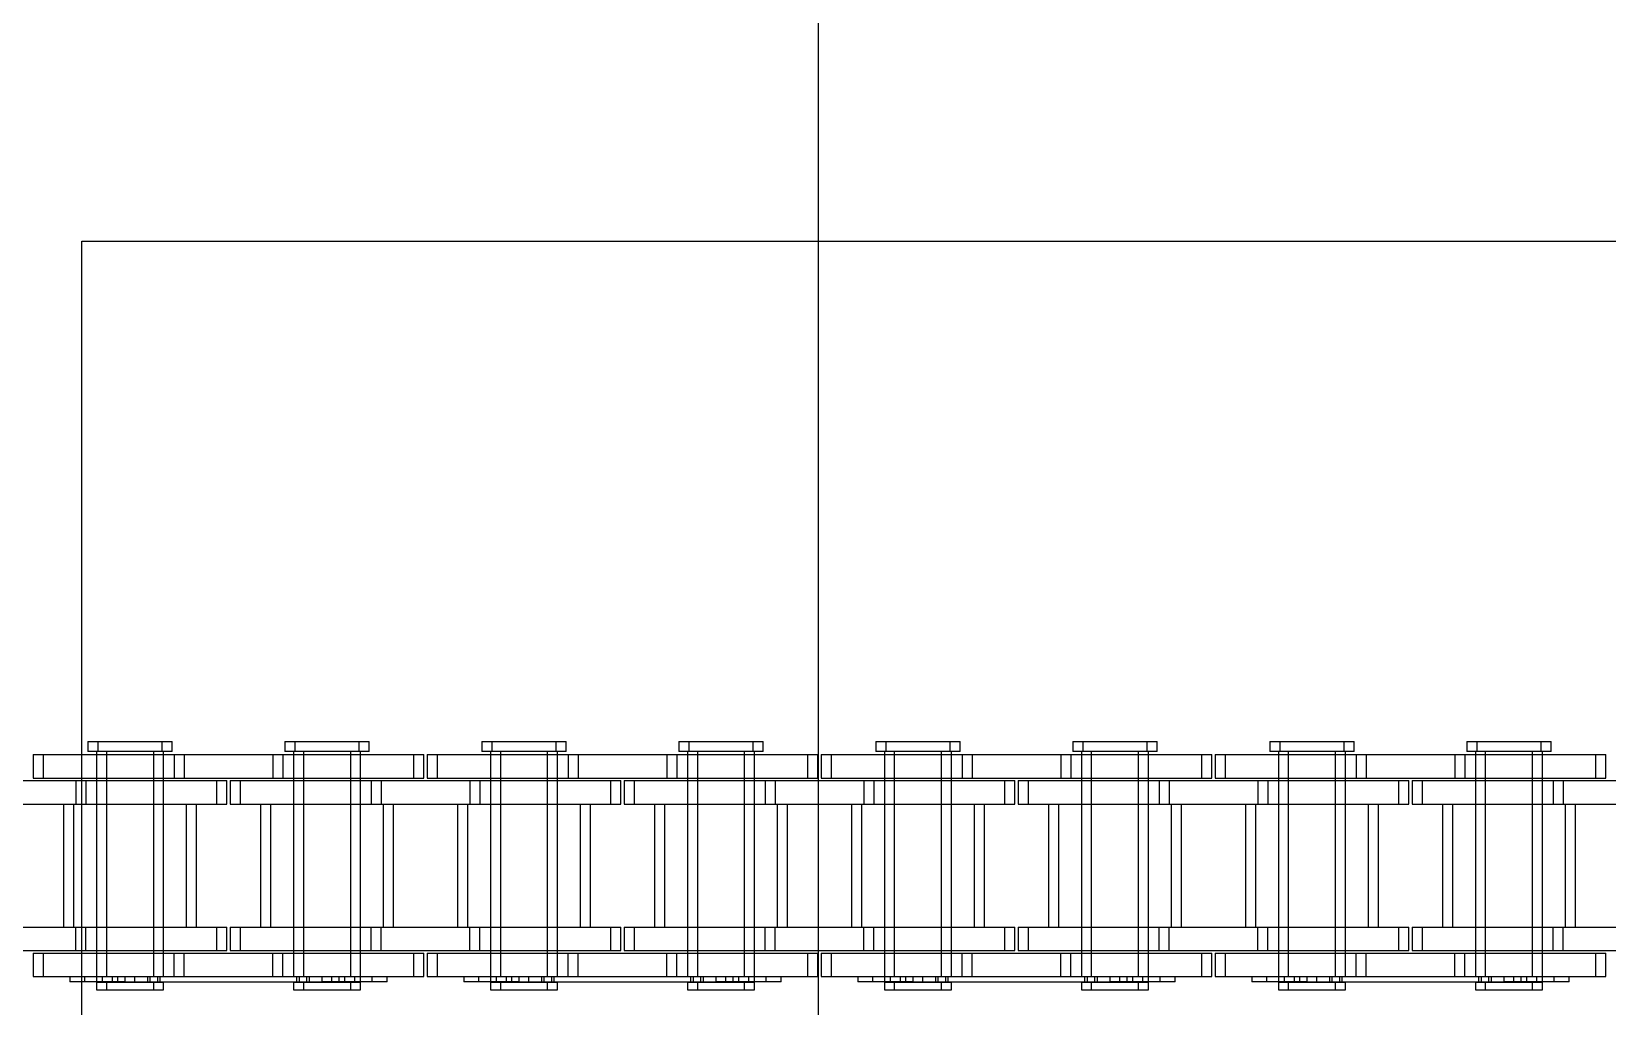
# Model space of a CAD drawing. Header units: metres. Extents: x 0 to 21025, y 0 to 14850.
# Drawn here: x 4207.3 to 4308.9, y 9072.3 to 9135.1 of the extents above; entities that cross this region are included whole.
import ezdxf

# ---------------------------------------------------------------- set-up
doc = ezdxf.new("R2010")
doc.units = ezdxf.units.M
doc.header["$LTSCALE"] = 25
doc.linetypes.add('HIDDEN2', pattern=[4.7625, 3.175, -1.5875])
doc.layers.add('SL4', color=4, linetype='Continuous')
doc.layers.add('ST1', color=7, linetype='HIDDEN2')

msp = doc.modelspace()

# ---------------------------------------------------------------- linework, layer by layer
at = {"layer": 'SL4'}
for p, q in [((4258.039, 9121.619), (4258.039, 9261.149)), ((4210.539, 9056.144), (4210.539, 9121.619)), ((4210.539, 9121.619), (5535.514, 9121.619)), ((4207.409, 9088.541), (4207.409, 9087.021)), ((4207.409, 9088.541), (4210.539, 9088.541)), ((4205.539, 9086.869), (4210.154, 9086.869)), ((4207.409, 9087.021), (4210.539, 9087.021)), ((4210.154, 9086.869), (4210.154, 9085.349)), ((4210.154, 9086.869), (4210.539, 9086.869)), ((4205.539, 9085.349), (4210.154, 9085.349)), ((4209.369, 9085.349), (4209.369, 9077.419)), ((4210.154, 9085.349), (4210.539, 9085.349)), ((4205.539, 9077.419), (4210.154, 9077.419)), ((4210.154, 9075.899), (4210.154, 9077.419)), ((4210.154, 9077.419), (4210.539, 9077.419)), ((4205.539, 9075.899), (4210.154, 9075.899)), ((4207.409, 9075.747), (4207.409, 9074.227)), ((4207.409, 9075.747), (4210.539, 9075.747)), ((4210.154, 9075.899), (4210.539, 9075.899)), ((4207.409, 9074.227), (4210.539, 9074.227)), ((4209.777, 9074.227), (4209.777, 9073.894)), ((4210.539, 9073.894), (4209.777, 9073.894))]:
    msp.add_line(p, q, dxfattribs=at)
at = {"layer": 'ST1'}
for p, q in [((4258.039, 9049.146), (4258.039, 9121.619)), ((4210.931, 9089.384), (4215.728, 9089.384)), ((4210.931, 9089.384), (4210.931, 9088.725)), ((4211.57, 9089.384), (4211.57, 9088.725)), ((4215.728, 9089.384), (4216.367, 9089.384)), ((4215.728, 9088.725), (4215.728, 9089.384)), ((4216.367, 9088.725), (4216.367, 9089.384)), ((4223.631, 9089.384), (4228.428, 9089.384)), ((4223.631, 9089.384), (4223.631, 9088.725)), ((4224.27, 9089.384), (4224.27, 9088.725)), ((4228.428, 9089.384), (4229.067, 9089.384)), ((4228.428, 9088.725), (4228.428, 9089.384)), ((4229.067, 9088.725), (4229.067, 9089.384)), ((4236.331, 9089.384), (4241.128, 9089.384)), ((4236.331, 9089.384), (4236.331, 9088.725)), ((4236.97, 9089.384), (4236.97, 9088.725)), ((4241.128, 9089.384), (4241.767, 9089.384)), ((4241.128, 9088.725), (4241.128, 9089.384)), ((4241.767, 9088.725), (4241.767, 9089.384)), ((4249.031, 9089.384), (4253.828, 9089.384)), ((4249.031, 9089.384), (4249.031, 9088.725)), ((4249.67, 9089.384), (4249.67, 9088.725)), ((4253.828, 9089.384), (4254.467, 9089.384)), ((4253.828, 9088.725), (4253.828, 9089.384)), ((4254.467, 9088.725), (4254.467, 9089.384)), ((4261.731, 9089.384), (4266.528, 9089.384)), ((4261.731, 9089.384), (4261.731, 9088.725)), ((4262.37, 9089.384), (4262.37, 9088.725)), ((4266.528, 9089.384), (4267.167, 9089.384)), ((4266.528, 9088.725), (4266.528, 9089.384)), ((4267.167, 9088.725), (4267.167, 9089.384)), ((4274.431, 9089.384), (4279.228, 9089.384)), ((4274.431, 9089.384), (4274.431, 9088.725)), ((4275.07, 9089.384), (4275.07, 9088.725)), ((4279.228, 9089.384), (4279.867, 9089.384)), ((4279.228, 9088.725), (4279.228, 9089.384)), ((4279.867, 9088.725), (4279.867, 9089.384)), ((4287.131, 9089.384), (4291.928, 9089.384)), ((4287.131, 9089.384), (4287.131, 9088.725)), ((4287.77, 9089.384), (4287.77, 9088.725)), ((4291.928, 9089.384), (4292.567, 9089.384)), ((4291.928, 9088.725), (4291.928, 9089.384)), ((4292.567, 9088.725), (4292.567, 9089.384)), ((4299.831, 9089.384), (4304.628, 9089.384)), ((4299.831, 9089.384), (4299.831, 9088.725)), ((4300.47, 9089.384), (4300.47, 9088.725)), ((4304.628, 9089.384), (4305.267, 9089.384)), ((4304.628, 9088.725), (4304.628, 9089.384)), ((4305.267, 9088.725), (4305.267, 9089.384)), ((4208.048, 9088.541), (4208.048, 9087.021)), ((4210.539, 9088.541), (4216.504, 9088.541)), ((4215.728, 9088.725), (4210.931, 9088.725)), ((4211.484, 9088.725), (4211.484, 9074.227)), ((4211.484, 9088.541), (4211.484, 9087.021)), ((4212.123, 9088.725), (4212.123, 9074.227)), ((4212.123, 9088.541), (4212.123, 9087.021)), ((4215.174, 9074.227), (4215.174, 9088.725)), ((4215.174, 9087.021), (4215.174, 9088.541)), ((4216.367, 9088.725), (4215.728, 9088.725)), ((4215.813, 9074.227), (4215.813, 9088.725)), ((4215.813, 9087.021), (4215.813, 9088.541)), ((4216.504, 9088.541), (4216.504, 9087.021)), ((4216.504, 9088.541), (4222.854, 9088.541)), ((4217.143, 9088.541), (4217.143, 9087.021)), ((4222.854, 9088.541), (4222.854, 9087.021)), ((4222.854, 9088.541), (4231.949, 9088.541)), ((4223.493, 9088.541), (4223.493, 9087.021)), ((4228.428, 9088.725), (4223.631, 9088.725)), ((4224.184, 9088.725), (4224.184, 9074.227)), ((4224.184, 9088.541), (4224.184, 9087.021)), ((4224.823, 9088.725), (4224.823, 9074.227)), ((4224.823, 9088.541), (4224.823, 9087.021)), ((4227.874, 9074.227), (4227.874, 9088.725)), ((4227.874, 9087.021), (4227.874, 9088.541)), ((4229.067, 9088.725), (4228.428, 9088.725)), ((4228.513, 9074.227), (4228.513, 9088.725)), ((4228.513, 9087.021), (4228.513, 9088.541)), ((4231.949, 9088.541), (4232.588, 9088.541)), ((4231.949, 9087.021), (4231.949, 9088.541)), ((4232.588, 9087.021), (4232.588, 9088.541)), ((4232.809, 9088.541), (4241.904, 9088.541)), ((4232.809, 9088.541), (4232.809, 9087.021)), ((4233.448, 9088.541), (4233.448, 9087.021)), ((4241.128, 9088.725), (4236.331, 9088.725)), ((4236.884, 9088.725), (4236.884, 9074.227)), ((4236.884, 9088.541), (4236.884, 9087.021)), ((4237.523, 9088.725), (4237.523, 9074.227)), ((4237.523, 9088.541), (4237.523, 9087.021)), ((4240.574, 9074.227), (4240.574, 9088.725)), ((4240.574, 9087.021), (4240.574, 9088.541)), ((4241.767, 9088.725), (4241.128, 9088.725)), ((4241.213, 9074.227), (4241.213, 9088.725)), ((4241.213, 9087.021), (4241.213, 9088.541)), ((4241.904, 9088.541), (4241.904, 9087.021)), ((4241.904, 9088.541), (4248.254, 9088.541)), ((4242.543, 9088.541), (4242.543, 9087.021)), ((4248.254, 9088.541), (4248.254, 9087.021)), ((4248.254, 9088.541), (4257.349, 9088.541)), ((4248.893, 9088.541), (4248.893, 9087.021)), ((4253.828, 9088.725), (4249.031, 9088.725)), ((4249.584, 9088.725), (4249.584, 9074.227)), ((4249.584, 9088.541), (4249.584, 9087.021)), ((4250.223, 9088.725), (4250.223, 9074.227)), ((4250.223, 9088.541), (4250.223, 9087.021)), ((4253.274, 9074.227), (4253.274, 9088.725)), ((4253.274, 9087.021), (4253.274, 9088.541)), ((4254.467, 9088.725), (4253.828, 9088.725)), ((4253.913, 9074.227), (4253.913, 9088.725)), ((4253.913, 9087.021), (4253.913, 9088.541)), ((4257.349, 9088.541), (4257.988, 9088.541)), ((4257.349, 9087.021), (4257.349, 9088.541)), ((4257.988, 9087.021), (4257.988, 9088.541)), ((4258.209, 9088.541), (4267.304, 9088.541)), ((4258.209, 9088.541), (4258.209, 9087.021)), ((4258.848, 9088.541), (4258.848, 9087.021)), ((4266.528, 9088.725), (4261.731, 9088.725)), ((4262.284, 9088.725), (4262.284, 9074.227)), ((4262.284, 9088.541), (4262.284, 9087.021)), ((4262.923, 9088.725), (4262.923, 9074.227)), ((4262.923, 9088.541), (4262.923, 9087.021)), ((4265.974, 9074.227), (4265.974, 9088.725)), ((4265.974, 9087.021), (4265.974, 9088.541)), ((4267.167, 9088.725), (4266.528, 9088.725)), ((4266.613, 9074.227), (4266.613, 9088.725)), ((4266.613, 9087.021), (4266.613, 9088.541)), ((4267.304, 9088.541), (4267.304, 9087.021)), ((4267.304, 9088.541), (4273.654, 9088.541)), ((4267.943, 9088.541), (4267.943, 9087.021)), ((4273.654, 9088.541), (4273.654, 9087.021)), ((4273.654, 9088.541), (4282.749, 9088.541)), ((4274.293, 9088.541), (4274.293, 9087.021)), ((4279.228, 9088.725), (4274.431, 9088.725)), ((4274.984, 9088.725), (4274.984, 9074.227)), ((4274.984, 9088.541), (4274.984, 9087.021)), ((4275.623, 9088.725), (4275.623, 9074.227)), ((4275.623, 9088.541), (4275.623, 9087.021)), ((4278.674, 9074.227), (4278.674, 9088.725)), ((4278.674, 9087.021), (4278.674, 9088.541)), ((4279.867, 9088.725), (4279.228, 9088.725)), ((4279.313, 9074.227), (4279.313, 9088.725)), ((4279.313, 9087.021), (4279.313, 9088.541)), ((4282.749, 9088.541), (4283.388, 9088.541)), ((4282.749, 9087.021), (4282.749, 9088.541)), ((4283.388, 9087.021), (4283.388, 9088.541)), ((4283.609, 9088.541), (4292.704, 9088.541)), ((4283.609, 9088.541), (4283.609, 9087.021)), ((4284.248, 9088.541), (4284.248, 9087.021)), ((4291.928, 9088.725), (4287.131, 9088.725)), ((4287.684, 9088.725), (4287.684, 9074.227)), ((4287.684, 9088.541), (4287.684, 9087.021)), ((4288.323, 9088.725), (4288.323, 9074.227)), ((4288.323, 9088.541), (4288.323, 9087.021)), ((4291.374, 9074.227), (4291.374, 9088.725)), ((4291.374, 9087.021), (4291.374, 9088.541)), ((4292.567, 9088.725), (4291.928, 9088.725)), ((4292.013, 9074.227), (4292.013, 9088.725)), ((4292.013, 9087.021), (4292.013, 9088.541)), ((4292.704, 9088.541), (4292.704, 9087.021)), ((4292.704, 9088.541), (4299.054, 9088.541)), ((4293.343, 9088.541), (4293.343, 9087.021)), ((4299.054, 9088.541), (4299.054, 9087.021)), ((4299.054, 9088.541), (4308.149, 9088.541)), ((4299.693, 9088.541), (4299.693, 9087.021)), ((4304.628, 9088.725), (4299.831, 9088.725)), ((4300.384, 9088.725), (4300.384, 9074.227)), ((4300.384, 9088.541), (4300.384, 9087.021)), ((4301.023, 9088.725), (4301.023, 9074.227)), ((4301.023, 9088.541), (4301.023, 9087.021)), ((4304.074, 9074.227), (4304.074, 9088.725)), ((4304.074, 9087.021), (4304.074, 9088.541)), ((4305.267, 9088.725), (4304.628, 9088.725)), ((4304.713, 9074.227), (4304.713, 9088.725)), ((4304.713, 9087.021), (4304.713, 9088.541)), ((4308.149, 9088.541), (4308.788, 9088.541)), ((4308.149, 9087.021), (4308.149, 9088.541)), ((4308.788, 9087.021), (4308.788, 9088.541)), ((4210.154, 9086.869), (4210.154, 9085.349)), ((4210.539, 9087.021), (4216.504, 9087.021)), ((4210.539, 9086.869), (4219.249, 9086.869)), ((4210.793, 9086.869), (4210.793, 9085.349)), ((4211.484, 9086.869), (4211.484, 9085.349)), ((4212.123, 9086.869), (4212.123, 9085.349)), ((4215.174, 9085.349), (4215.174, 9086.869)), ((4215.813, 9085.349), (4215.813, 9086.869)), ((4216.504, 9087.021), (4222.854, 9087.021)), ((4219.249, 9086.869), (4219.888, 9086.869)), ((4219.249, 9085.349), (4219.249, 9086.869)), ((4219.888, 9085.349), (4219.888, 9086.869)), ((4220.109, 9086.869), (4229.204, 9086.869)), ((4220.109, 9086.869), (4220.109, 9085.349)), ((4220.748, 9086.869), (4220.748, 9085.349)), ((4222.854, 9087.021), (4231.949, 9087.021)), ((4224.184, 9086.869), (4224.184, 9085.349)), ((4224.823, 9086.869), (4224.823, 9085.349)), ((4227.874, 9085.349), (4227.874, 9086.869)), ((4228.513, 9085.349), (4228.513, 9086.869)), ((4229.204, 9086.869), (4229.204, 9085.349)), ((4229.204, 9086.869), (4235.554, 9086.869)), ((4229.843, 9086.869), (4229.843, 9085.349)), ((4231.949, 9087.021), (4232.588, 9087.021)), ((4232.809, 9087.021), (4241.904, 9087.021)), ((4235.554, 9086.869), (4235.554, 9085.349)), ((4235.554, 9086.869), (4244.649, 9086.869)), ((4236.193, 9086.869), (4236.193, 9085.349)), ((4236.884, 9086.869), (4236.884, 9085.349)), ((4237.523, 9086.869), (4237.523, 9085.349)), ((4240.574, 9085.349), (4240.574, 9086.869)), ((4241.213, 9085.349), (4241.213, 9086.869)), ((4241.904, 9087.021), (4248.254, 9087.021)), ((4244.649, 9086.869), (4245.288, 9086.869)), ((4244.649, 9085.349), (4244.649, 9086.869)), ((4245.288, 9085.349), (4245.288, 9086.869)), ((4245.509, 9086.869), (4254.604, 9086.869)), ((4245.509, 9086.869), (4245.509, 9085.349)), ((4246.148, 9086.869), (4246.148, 9085.349)), ((4248.254, 9087.021), (4257.349, 9087.021)), ((4249.584, 9086.869), (4249.584, 9085.349)), ((4250.223, 9086.869), (4250.223, 9085.349)), ((4253.274, 9085.349), (4253.274, 9086.869)), ((4253.913, 9085.349), (4253.913, 9086.869)), ((4254.604, 9086.869), (4254.604, 9085.349)), ((4254.604, 9086.869), (4260.954, 9086.869)), ((4255.243, 9086.869), (4255.243, 9085.349)), ((4257.349, 9087.021), (4257.988, 9087.021)), ((4258.209, 9087.021), (4267.304, 9087.021)), ((4260.954, 9086.869), (4260.954, 9085.349)), ((4260.954, 9086.869), (4270.049, 9086.869)), ((4261.593, 9086.869), (4261.593, 9085.349)), ((4262.284, 9086.869), (4262.284, 9085.349)), ((4262.923, 9086.869), (4262.923, 9085.349)), ((4265.974, 9085.349), (4265.974, 9086.869)), ((4266.613, 9085.349), (4266.613, 9086.869)), ((4267.304, 9087.021), (4273.654, 9087.021)), ((4270.049, 9086.869), (4270.688, 9086.869)), ((4270.049, 9085.349), (4270.049, 9086.869)), ((4270.688, 9085.349), (4270.688, 9086.869)), ((4270.909, 9086.869), (4280.004, 9086.869)), ((4270.909, 9086.869), (4270.909, 9085.349)), ((4271.548, 9086.869), (4271.548, 9085.349)), ((4273.654, 9087.021), (4282.749, 9087.021)), ((4274.984, 9086.869), (4274.984, 9085.349)), ((4275.623, 9086.869), (4275.623, 9085.349)), ((4278.674, 9085.349), (4278.674, 9086.869)), ((4279.313, 9085.349), (4279.313, 9086.869)), ((4280.004, 9086.869), (4280.004, 9085.349)), ((4280.004, 9086.869), (4286.354, 9086.869)), ((4280.643, 9086.869), (4280.643, 9085.349)), ((4282.749, 9087.021), (4283.388, 9087.021)), ((4283.609, 9087.021), (4292.704, 9087.021)), ((4286.354, 9086.869), (4286.354, 9085.349)), ((4286.354, 9086.869), (4295.449, 9086.869)), ((4286.993, 9086.869), (4286.993, 9085.349)), ((4287.684, 9086.869), (4287.684, 9085.349)), ((4288.323, 9086.869), (4288.323, 9085.349)), ((4291.374, 9085.349), (4291.374, 9086.869)), ((4292.013, 9085.349), (4292.013, 9086.869)), ((4292.704, 9087.021), (4299.054, 9087.021)), ((4295.449, 9086.869), (4296.088, 9086.869)), ((4295.449, 9085.349), (4295.449, 9086.869)), ((4296.088, 9085.349), (4296.088, 9086.869)), ((4296.309, 9086.869), (4305.404, 9086.869)), ((4296.309, 9086.869), (4296.309, 9085.349)), ((4296.948, 9086.869), (4296.948, 9085.349)), ((4299.054, 9087.021), (4308.149, 9087.021)), ((4300.384, 9086.869), (4300.384, 9085.349)), ((4301.023, 9086.869), (4301.023, 9085.349)), ((4304.074, 9085.349), (4304.074, 9086.869)), ((4304.713, 9085.349), (4304.713, 9086.869)), ((4305.404, 9086.869), (4305.404, 9085.349)), ((4305.404, 9086.869), (4311.754, 9086.869)), ((4306.043, 9086.869), (4306.043, 9085.349)), ((4308.149, 9087.021), (4308.788, 9087.021)), ((4210.008, 9085.349), (4210.008, 9077.419)), ((4210.539, 9085.349), (4219.249, 9085.349)), ((4211.484, 9085.349), (4211.484, 9077.419)), ((4212.123, 9085.349), (4212.123, 9077.419)), ((4215.174, 9077.419), (4215.174, 9085.349)), ((4215.813, 9077.419), (4215.813, 9085.349)), ((4217.289, 9077.419), (4217.289, 9085.349)), ((4217.928, 9077.419), (4217.928, 9085.349)), ((4219.249, 9085.349), (4219.888, 9085.349)), ((4220.109, 9085.349), (4229.204, 9085.349)), ((4222.069, 9085.349), (4222.069, 9077.419)), ((4222.708, 9085.349), (4222.708, 9077.419)), ((4224.184, 9085.349), (4224.184, 9077.419)), ((4224.823, 9085.349), (4224.823, 9077.419)), ((4227.874, 9077.419), (4227.874, 9085.349)), ((4228.513, 9077.419), (4228.513, 9085.349)), ((4229.204, 9085.349), (4235.554, 9085.349)), ((4229.989, 9077.419), (4229.989, 9085.349)), ((4230.628, 9077.419), (4230.628, 9085.349)), ((4234.769, 9085.349), (4234.769, 9077.419)), ((4235.408, 9085.349), (4235.408, 9077.419)), ((4235.554, 9085.349), (4244.649, 9085.349)), ((4236.884, 9085.349), (4236.884, 9077.419)), ((4237.523, 9085.349), (4237.523, 9077.419)), ((4240.574, 9077.419), (4240.574, 9085.349)), ((4241.213, 9077.419), (4241.213, 9085.349)), ((4242.689, 9077.419), (4242.689, 9085.349)), ((4243.328, 9077.419), (4243.328, 9085.349)), ((4244.649, 9085.349), (4245.288, 9085.349)), ((4245.509, 9085.349), (4254.604, 9085.349)), ((4247.469, 9085.349), (4247.469, 9077.419)), ((4248.108, 9085.349), (4248.108, 9077.419)), ((4249.584, 9085.349), (4249.584, 9077.419)), ((4250.223, 9085.349), (4250.223, 9077.419)), ((4253.274, 9077.419), (4253.274, 9085.349)), ((4253.913, 9077.419), (4253.913, 9085.349)), ((4254.604, 9085.349), (4260.954, 9085.349)), ((4255.389, 9077.419), (4255.389, 9085.349)), ((4256.028, 9077.419), (4256.028, 9085.349)), ((4260.169, 9085.349), (4260.169, 9077.419)), ((4260.808, 9085.349), (4260.808, 9077.419)), ((4260.954, 9085.349), (4270.049, 9085.349)), ((4262.284, 9085.349), (4262.284, 9077.419)), ((4262.923, 9085.349), (4262.923, 9077.419)), ((4265.974, 9077.419), (4265.974, 9085.349)), ((4266.613, 9077.419), (4266.613, 9085.349)), ((4268.089, 9077.419), (4268.089, 9085.349)), ((4268.728, 9077.419), (4268.728, 9085.349)), ((4270.049, 9085.349), (4270.688, 9085.349)), ((4270.909, 9085.349), (4280.004, 9085.349)), ((4272.869, 9085.349), (4272.869, 9077.419)), ((4273.508, 9085.349), (4273.508, 9077.419)), ((4274.984, 9085.349), (4274.984, 9077.419)), ((4275.623, 9085.349), (4275.623, 9077.419)), ((4278.674, 9077.419), (4278.674, 9085.349)), ((4279.313, 9077.419), (4279.313, 9085.349)), ((4280.004, 9085.349), (4286.354, 9085.349)), ((4280.789, 9077.419), (4280.789, 9085.349)), ((4281.428, 9077.419), (4281.428, 9085.349)), ((4285.569, 9085.349), (4285.569, 9077.419)), ((4286.208, 9085.349), (4286.208, 9077.419)), ((4286.354, 9085.349), (4295.449, 9085.349)), ((4287.684, 9085.349), (4287.684, 9077.419)), ((4288.323, 9085.349), (4288.323, 9077.419)), ((4291.374, 9077.419), (4291.374, 9085.349)), ((4292.013, 9077.419), (4292.013, 9085.349)), ((4293.489, 9077.419), (4293.489, 9085.349)), ((4294.128, 9077.419), (4294.128, 9085.349)), ((4295.449, 9085.349), (4296.088, 9085.349)), ((4296.309, 9085.349), (4305.404, 9085.349)), ((4298.269, 9085.349), (4298.269, 9077.419)), ((4298.908, 9085.349), (4298.908, 9077.419)), ((4300.384, 9085.349), (4300.384, 9077.419)), ((4301.023, 9085.349), (4301.023, 9077.419)), ((4304.074, 9077.419), (4304.074, 9085.349)), ((4304.713, 9077.419), (4304.713, 9085.349)), ((4305.404, 9085.349), (4311.754, 9085.349)), ((4306.189, 9077.419), (4306.189, 9085.349)), ((4306.828, 9077.419), (4306.828, 9085.349)), ((4210.154, 9075.899), (4210.154, 9077.419)), ((4210.539, 9077.419), (4219.249, 9077.419)), ((4210.793, 9075.899), (4210.793, 9077.419)), ((4211.484, 9077.419), (4211.484, 9075.899)), ((4212.123, 9077.419), (4212.123, 9075.899)), ((4215.174, 9075.899), (4215.174, 9077.419)), ((4215.813, 9075.899), (4215.813, 9077.419)), ((4219.249, 9077.419), (4219.888, 9077.419)), ((4219.249, 9075.899), (4219.249, 9077.419)), ((4219.888, 9075.899), (4219.888, 9077.419)), ((4220.109, 9077.419), (4229.204, 9077.419)), ((4220.109, 9077.419), (4220.109, 9075.899)), ((4220.748, 9077.419), (4220.748, 9075.899)), ((4224.184, 9077.419), (4224.184, 9075.899)), ((4224.823, 9077.419), (4224.823, 9075.899)), ((4227.874, 9075.899), (4227.874, 9077.419)), ((4228.513, 9075.899), (4228.513, 9077.419)), ((4229.204, 9075.899), (4229.204, 9077.419)), ((4229.204, 9077.419), (4235.554, 9077.419)), ((4229.843, 9075.899), (4229.843, 9077.419)), ((4235.554, 9075.899), (4235.554, 9077.419)), ((4235.554, 9077.419), (4244.649, 9077.419)), ((4236.193, 9075.899), (4236.193, 9077.419)), ((4236.884, 9077.419), (4236.884, 9075.899)), ((4237.523, 9077.419), (4237.523, 9075.899)), ((4240.574, 9075.899), (4240.574, 9077.419)), ((4241.213, 9075.899), (4241.213, 9077.419)), ((4244.649, 9077.419), (4245.288, 9077.419)), ((4244.649, 9075.899), (4244.649, 9077.419)), ((4245.288, 9075.899), (4245.288, 9077.419)), ((4245.509, 9077.419), (4254.604, 9077.419)), ((4245.509, 9077.419), (4245.509, 9075.899)), ((4246.148, 9077.419), (4246.148, 9075.899)), ((4249.584, 9077.419), (4249.584, 9075.899)), ((4250.223, 9077.419), (4250.223, 9075.899)), ((4253.274, 9075.899), (4253.274, 9077.419)), ((4253.913, 9075.899), (4253.913, 9077.419)), ((4254.604, 9075.899), (4254.604, 9077.419)), ((4254.604, 9077.419), (4260.954, 9077.419)), ((4255.243, 9075.899), (4255.243, 9077.419)), ((4260.954, 9075.899), (4260.954, 9077.419)), ((4260.954, 9077.419), (4270.049, 9077.419)), ((4261.593, 9075.899), (4261.593, 9077.419)), ((4262.284, 9077.419), (4262.284, 9075.899)), ((4262.923, 9077.419), (4262.923, 9075.899)), ((4265.974, 9075.899), (4265.974, 9077.419)), ((4266.613, 9075.899), (4266.613, 9077.419)), ((4270.049, 9077.419), (4270.688, 9077.419)), ((4270.049, 9075.899), (4270.049, 9077.419)), ((4270.688, 9075.899), (4270.688, 9077.419)), ((4270.909, 9077.419), (4280.004, 9077.419)), ((4270.909, 9077.419), (4270.909, 9075.899)), ((4271.548, 9077.419), (4271.548, 9075.899)), ((4274.984, 9077.419), (4274.984, 9075.899)), ((4275.623, 9077.419), (4275.623, 9075.899)), ((4278.674, 9075.899), (4278.674, 9077.419)), ((4279.313, 9075.899), (4279.313, 9077.419)), ((4280.004, 9075.899), (4280.004, 9077.419)), ((4280.004, 9077.419), (4286.354, 9077.419)), ((4280.643, 9075.899), (4280.643, 9077.419)), ((4286.354, 9075.899), (4286.354, 9077.419)), ((4286.354, 9077.419), (4295.449, 9077.419)), ((4286.993, 9075.899), (4286.993, 9077.419)), ((4287.684, 9077.419), (4287.684, 9075.899)), ((4288.323, 9077.419), (4288.323, 9075.899)), ((4291.374, 9075.899), (4291.374, 9077.419)), ((4292.013, 9075.899), (4292.013, 9077.419)), ((4295.449, 9077.419), (4296.088, 9077.419)), ((4295.449, 9075.899), (4295.449, 9077.419)), ((4296.088, 9075.899), (4296.088, 9077.419)), ((4296.309, 9077.419), (4305.404, 9077.419)), ((4296.309, 9077.419), (4296.309, 9075.899)), ((4296.948, 9077.419), (4296.948, 9075.899)), ((4300.384, 9077.419), (4300.384, 9075.899)), ((4301.023, 9077.419), (4301.023, 9075.899)), ((4304.074, 9075.899), (4304.074, 9077.419)), ((4304.713, 9075.899), (4304.713, 9077.419)), ((4305.404, 9075.899), (4305.404, 9077.419)), ((4305.404, 9077.419), (4311.754, 9077.419)), ((4306.043, 9075.899), (4306.043, 9077.419)), ((4208.048, 9075.747), (4208.048, 9074.227)), ((4210.539, 9075.899), (4219.249, 9075.899)), ((4210.539, 9075.747), (4216.504, 9075.747)), ((4211.484, 9075.747), (4211.484, 9073.894)), ((4212.123, 9075.747), (4212.123, 9074.227)), ((4215.174, 9074.227), (4215.174, 9075.747)), ((4215.813, 9074.227), (4215.813, 9075.747)), ((4216.504, 9074.227), (4216.504, 9075.747)), ((4216.504, 9075.747), (4222.854, 9075.747)), ((4217.143, 9074.227), (4217.143, 9075.747)), ((4219.249, 9075.899), (4219.888, 9075.899)), ((4220.109, 9075.899), (4229.204, 9075.899)), ((4222.854, 9074.227), (4222.854, 9075.747)), ((4222.854, 9075.747), (4231.949, 9075.747)), ((4223.493, 9074.227), (4223.493, 9075.747)), ((4224.184, 9075.747), (4224.184, 9074.227)), ((4224.823, 9075.747), (4224.823, 9074.227)), ((4227.874, 9074.227), (4227.874, 9075.747)), ((4228.513, 9073.894), (4228.513, 9075.747)), ((4229.204, 9075.899), (4235.554, 9075.899)), ((4231.949, 9075.747), (4232.588, 9075.747)), ((4231.949, 9074.227), (4231.949, 9075.747)), ((4232.588, 9074.227), (4232.588, 9075.747)), ((4232.809, 9075.747), (4241.904, 9075.747)), ((4232.809, 9075.747), (4232.809, 9074.227)), ((4233.448, 9075.747), (4233.448, 9074.227)), ((4235.554, 9075.899), (4244.649, 9075.899)), ((4236.884, 9075.747), (4236.884, 9073.894)), ((4237.523, 9075.747), (4237.523, 9074.227)), ((4240.574, 9074.227), (4240.574, 9075.747)), ((4241.213, 9074.227), (4241.213, 9075.747)), ((4241.904, 9074.227), (4241.904, 9075.747)), ((4241.904, 9075.747), (4248.254, 9075.747)), ((4242.543, 9074.227), (4242.543, 9075.747)), ((4244.649, 9075.899), (4245.288, 9075.899)), ((4245.509, 9075.899), (4254.604, 9075.899)), ((4248.254, 9074.227), (4248.254, 9075.747)), ((4248.254, 9075.747), (4257.349, 9075.747)), ((4248.893, 9074.227), (4248.893, 9075.747)), ((4249.584, 9075.747), (4249.584, 9074.227)), ((4250.223, 9075.747), (4250.223, 9074.227)), ((4253.274, 9074.227), (4253.274, 9075.747)), ((4253.913, 9073.894), (4253.913, 9075.747)), ((4254.604, 9075.899), (4260.954, 9075.899)), ((4257.349, 9075.747), (4257.988, 9075.747)), ((4257.349, 9074.227), (4257.349, 9075.747)), ((4257.988, 9074.227), (4257.988, 9075.747)), ((4258.209, 9075.747), (4267.304, 9075.747)), ((4258.209, 9075.747), (4258.209, 9074.227)), ((4258.848, 9075.747), (4258.848, 9074.227)), ((4260.954, 9075.899), (4270.049, 9075.899)), ((4262.284, 9075.747), (4262.284, 9073.894)), ((4262.923, 9075.747), (4262.923, 9074.227)), ((4265.974, 9074.227), (4265.974, 9075.747)), ((4266.613, 9074.227), (4266.613, 9075.747)), ((4267.304, 9074.227), (4267.304, 9075.747)), ((4267.304, 9075.747), (4273.654, 9075.747)), ((4267.943, 9074.227), (4267.943, 9075.747)), ((4270.049, 9075.899), (4270.688, 9075.899)), ((4270.909, 9075.899), (4280.004, 9075.899)), ((4273.654, 9074.227), (4273.654, 9075.747)), ((4273.654, 9075.747), (4282.749, 9075.747)), ((4274.293, 9074.227), (4274.293, 9075.747)), ((4274.984, 9075.747), (4274.984, 9074.227)), ((4275.623, 9075.747), (4275.623, 9074.227)), ((4278.674, 9074.227), (4278.674, 9075.747)), ((4279.313, 9073.894), (4279.313, 9075.747)), ((4280.004, 9075.899), (4286.354, 9075.899)), ((4282.749, 9075.747), (4283.388, 9075.747)), ((4282.749, 9074.227), (4282.749, 9075.747)), ((4283.388, 9074.227), (4283.388, 9075.747)), ((4283.609, 9075.747), (4292.704, 9075.747)), ((4283.609, 9075.747), (4283.609, 9074.227)), ((4284.248, 9075.747), (4284.248, 9074.227)), ((4286.354, 9075.899), (4295.449, 9075.899)), ((4287.684, 9075.747), (4287.684, 9073.894)), ((4288.323, 9075.747), (4288.323, 9074.227)), ((4291.374, 9074.227), (4291.374, 9075.747)), ((4292.013, 9074.227), (4292.013, 9075.747)), ((4292.704, 9074.227), (4292.704, 9075.747)), ((4292.704, 9075.747), (4299.054, 9075.747)), ((4293.343, 9074.227), (4293.343, 9075.747)), ((4295.449, 9075.899), (4296.088, 9075.899)), ((4296.309, 9075.899), (4305.404, 9075.899)), ((4299.054, 9074.227), (4299.054, 9075.747)), ((4299.054, 9075.747), (4308.149, 9075.747)), ((4299.693, 9074.227), (4299.693, 9075.747)), ((4300.384, 9075.747), (4300.384, 9074.227)), ((4301.023, 9075.747), (4301.023, 9074.227)), ((4304.074, 9074.227), (4304.074, 9075.747)), ((4304.713, 9073.894), (4304.713, 9075.747)), ((4305.404, 9075.899), (4311.754, 9075.899)), ((4308.149, 9075.747), (4308.788, 9075.747)), ((4308.149, 9074.227), (4308.149, 9075.747)), ((4308.788, 9074.227), (4308.788, 9075.747)), ((4210.539, 9074.227), (4216.504, 9074.227)), ((4213.329, 9073.894), (4210.539, 9073.894)), ((4210.738, 9073.894), (4210.738, 9074.227)), ((4211.853, 9074.227), (4211.853, 9073.858)), ((4212.492, 9074.227), (4212.492, 9073.858)), ((4212.861, 9073.894), (4212.861, 9074.227)), ((4213.329, 9073.894), (4213.329, 9074.227)), ((4213.329, 9073.894), (4226.029, 9073.894)), ((4213.968, 9073.894), (4213.968, 9074.227)), ((4214.805, 9073.858), (4214.805, 9074.227)), ((4214.948, 9073.894), (4214.948, 9074.227)), ((4215.444, 9073.858), (4215.444, 9074.227)), ((4215.587, 9073.894), (4215.587, 9074.227)), ((4216.504, 9074.227), (4222.854, 9074.227)), ((4222.854, 9074.227), (4231.949, 9074.227)), ((4224.41, 9073.894), (4224.41, 9074.227)), ((4224.553, 9074.227), (4224.553, 9073.858)), ((4225.049, 9073.894), (4225.049, 9074.227)), ((4225.192, 9074.227), (4225.192, 9073.858)), ((4226.029, 9073.894), (4226.029, 9074.227)), ((4229.26, 9073.894), (4226.029, 9073.894)), ((4226.668, 9073.894), (4226.668, 9074.227)), ((4227.136, 9073.894), (4227.136, 9074.227)), ((4227.505, 9073.858), (4227.505, 9074.227)), ((4228.144, 9073.858), (4228.144, 9074.227)), ((4229.26, 9073.894), (4229.26, 9074.227)), ((4230.22, 9073.894), (4229.26, 9073.894)), ((4230.22, 9073.894), (4230.22, 9074.227)), ((4231.949, 9074.227), (4232.588, 9074.227)), ((4232.809, 9074.227), (4241.904, 9074.227)), ((4235.177, 9074.227), (4235.177, 9073.894)), ((4238.729, 9073.894), (4235.177, 9073.894)), ((4236.138, 9073.894), (4236.138, 9074.227)), ((4237.253, 9074.227), (4237.253, 9073.858)), ((4237.892, 9074.227), (4237.892, 9073.858)), ((4238.261, 9073.894), (4238.261, 9074.227)), ((4238.729, 9073.894), (4238.729, 9074.227)), ((4238.729, 9073.894), (4251.429, 9073.894)), ((4239.368, 9073.894), (4239.368, 9074.227)), ((4240.205, 9073.858), (4240.205, 9074.227)), ((4240.348, 9073.894), (4240.348, 9074.227)), ((4240.844, 9073.858), (4240.844, 9074.227)), ((4240.987, 9073.894), (4240.987, 9074.227)), ((4241.904, 9074.227), (4248.254, 9074.227)), ((4248.254, 9074.227), (4257.349, 9074.227)), ((4249.81, 9073.894), (4249.81, 9074.227)), ((4249.953, 9074.227), (4249.953, 9073.858)), ((4250.449, 9073.894), (4250.449, 9074.227)), ((4250.592, 9074.227), (4250.592, 9073.858)), ((4251.429, 9073.894), (4251.429, 9074.227)), ((4254.66, 9073.894), (4251.429, 9073.894)), ((4252.068, 9073.894), (4252.068, 9074.227)), ((4252.536, 9073.894), (4252.536, 9074.227)), ((4252.905, 9073.858), (4252.905, 9074.227)), ((4253.544, 9073.858), (4253.544, 9074.227)), ((4254.66, 9073.894), (4254.66, 9074.227)), ((4255.62, 9073.894), (4254.66, 9073.894)), ((4255.62, 9073.894), (4255.62, 9074.227)), ((4257.349, 9074.227), (4257.988, 9074.227)), ((4258.209, 9074.227), (4267.304, 9074.227)), ((4260.577, 9074.227), (4260.577, 9073.894)), ((4264.129, 9073.894), (4260.577, 9073.894)), ((4261.538, 9073.894), (4261.538, 9074.227)), ((4262.653, 9074.227), (4262.653, 9073.858)), ((4263.292, 9074.227), (4263.292, 9073.858)), ((4263.661, 9073.894), (4263.661, 9074.227)), ((4264.129, 9073.894), (4264.129, 9074.227)), ((4264.129, 9073.894), (4276.829, 9073.894)), ((4264.768, 9073.894), (4264.768, 9074.227)), ((4265.605, 9073.858), (4265.605, 9074.227)), ((4265.748, 9073.894), (4265.748, 9074.227)), ((4266.244, 9073.858), (4266.244, 9074.227)), ((4266.387, 9073.894), (4266.387, 9074.227)), ((4267.304, 9074.227), (4273.654, 9074.227)), ((4273.654, 9074.227), (4282.749, 9074.227)), ((4275.21, 9073.894), (4275.21, 9074.227)), ((4275.353, 9074.227), (4275.353, 9073.858)), ((4275.849, 9073.894), (4275.849, 9074.227)), ((4275.992, 9074.227), (4275.992, 9073.858)), ((4276.829, 9073.894), (4276.829, 9074.227)), ((4280.06, 9073.894), (4276.829, 9073.894)), ((4277.468, 9073.894), (4277.468, 9074.227)), ((4277.936, 9073.894), (4277.936, 9074.227)), ((4278.305, 9073.858), (4278.305, 9074.227)), ((4278.944, 9073.858), (4278.944, 9074.227)), ((4280.06, 9073.894), (4280.06, 9074.227)), ((4281.02, 9073.894), (4280.06, 9073.894)), ((4281.02, 9073.894), (4281.02, 9074.227)), ((4282.749, 9074.227), (4283.388, 9074.227)), ((4283.609, 9074.227), (4292.704, 9074.227)), ((4285.977, 9074.227), (4285.977, 9073.894)), ((4289.529, 9073.894), (4285.977, 9073.894)), ((4286.938, 9073.894), (4286.938, 9074.227)), ((4288.053, 9074.227), (4288.053, 9073.858)), ((4288.692, 9074.227), (4288.692, 9073.858)), ((4289.061, 9073.894), (4289.061, 9074.227)), ((4289.529, 9073.894), (4289.529, 9074.227)), ((4289.529, 9073.894), (4302.229, 9073.894)), ((4290.168, 9073.894), (4290.168, 9074.227)), ((4291.005, 9073.858), (4291.005, 9074.227)), ((4291.148, 9073.894), (4291.148, 9074.227)), ((4291.644, 9073.858), (4291.644, 9074.227)), ((4291.787, 9073.894), (4291.787, 9074.227)), ((4292.704, 9074.227), (4299.054, 9074.227)), ((4299.054, 9074.227), (4308.149, 9074.227)), ((4300.61, 9073.894), (4300.61, 9074.227)), ((4300.753, 9074.227), (4300.753, 9073.858)), ((4301.249, 9073.894), (4301.249, 9074.227)), ((4301.392, 9074.227), (4301.392, 9073.858)), ((4302.229, 9073.894), (4302.229, 9074.227)), ((4305.46, 9073.894), (4302.229, 9073.894)), ((4302.868, 9073.894), (4302.868, 9074.227)), ((4303.336, 9073.894), (4303.336, 9074.227)), ((4303.705, 9073.858), (4303.705, 9074.227)), ((4304.344, 9073.858), (4304.344, 9074.227)), ((4305.46, 9073.894), (4305.46, 9074.227)), ((4306.42, 9073.894), (4305.46, 9073.894)), ((4306.42, 9073.894), (4306.42, 9074.227)), ((4308.149, 9074.227), (4308.788, 9074.227)), ((4215.174, 9073.858), (4211.484, 9073.858)), ((4211.484, 9073.858), (4211.484, 9073.384)), ((4211.484, 9073.384), (4215.174, 9073.384)), ((4212.123, 9073.858), (4212.123, 9073.384)), ((4215.813, 9073.858), (4215.174, 9073.858)), ((4215.174, 9073.384), (4215.174, 9073.858)), ((4215.174, 9073.384), (4215.813, 9073.384)), ((4215.813, 9073.384), (4215.813, 9073.858)), ((4227.874, 9073.858), (4224.184, 9073.858)), ((4224.184, 9073.858), (4224.184, 9073.384)), ((4224.184, 9073.384), (4227.874, 9073.384)), ((4224.823, 9073.858), (4224.823, 9073.384)), ((4228.513, 9073.858), (4227.874, 9073.858)), ((4227.874, 9073.384), (4227.874, 9073.858)), ((4227.874, 9073.384), (4228.513, 9073.384)), ((4228.513, 9073.384), (4228.513, 9073.858)), ((4240.574, 9073.858), (4236.884, 9073.858)), ((4236.884, 9073.858), (4236.884, 9073.384)), ((4236.884, 9073.384), (4240.574, 9073.384)), ((4237.523, 9073.858), (4237.523, 9073.384)), ((4241.213, 9073.858), (4240.574, 9073.858)), ((4240.574, 9073.384), (4240.574, 9073.858)), ((4240.574, 9073.384), (4241.213, 9073.384)), ((4241.213, 9073.384), (4241.213, 9073.858)), ((4253.274, 9073.858), (4249.584, 9073.858)), ((4249.584, 9073.858), (4249.584, 9073.384)), ((4249.584, 9073.384), (4253.274, 9073.384)), ((4250.223, 9073.858), (4250.223, 9073.384)), ((4253.913, 9073.858), (4253.274, 9073.858)), ((4253.274, 9073.384), (4253.274, 9073.858)), ((4253.274, 9073.384), (4253.913, 9073.384)), ((4253.913, 9073.384), (4253.913, 9073.858)), ((4265.974, 9073.858), (4262.284, 9073.858)), ((4262.284, 9073.858), (4262.284, 9073.384)), ((4262.284, 9073.384), (4265.974, 9073.384)), ((4262.923, 9073.858), (4262.923, 9073.384)), ((4266.613, 9073.858), (4265.974, 9073.858)), ((4265.974, 9073.384), (4265.974, 9073.858)), ((4265.974, 9073.384), (4266.613, 9073.384)), ((4266.613, 9073.384), (4266.613, 9073.858)), ((4278.674, 9073.858), (4274.984, 9073.858)), ((4274.984, 9073.858), (4274.984, 9073.384)), ((4274.984, 9073.384), (4278.674, 9073.384)), ((4275.623, 9073.858), (4275.623, 9073.384)), ((4279.313, 9073.858), (4278.674, 9073.858)), ((4278.674, 9073.384), (4278.674, 9073.858)), ((4278.674, 9073.384), (4279.313, 9073.384)), ((4279.313, 9073.384), (4279.313, 9073.858)), ((4291.374, 9073.858), (4287.684, 9073.858)), ((4287.684, 9073.858), (4287.684, 9073.384)), ((4287.684, 9073.384), (4291.374, 9073.384)), ((4288.323, 9073.858), (4288.323, 9073.384)), ((4292.013, 9073.858), (4291.374, 9073.858)), ((4291.374, 9073.384), (4291.374, 9073.858)), ((4291.374, 9073.384), (4292.013, 9073.384)), ((4292.013, 9073.384), (4292.013, 9073.858)), ((4304.074, 9073.858), (4300.384, 9073.858)), ((4300.384, 9073.858), (4300.384, 9073.384)), ((4300.384, 9073.384), (4304.074, 9073.384)), ((4301.023, 9073.858), (4301.023, 9073.384)), ((4304.713, 9073.858), (4304.074, 9073.858)), ((4304.074, 9073.384), (4304.074, 9073.858)), ((4304.074, 9073.384), (4304.713, 9073.384)), ((4304.713, 9073.384), (4304.713, 9073.858))]:
    msp.add_line(p, q, dxfattribs=at)

doc.saveas('drawing.dxf')
